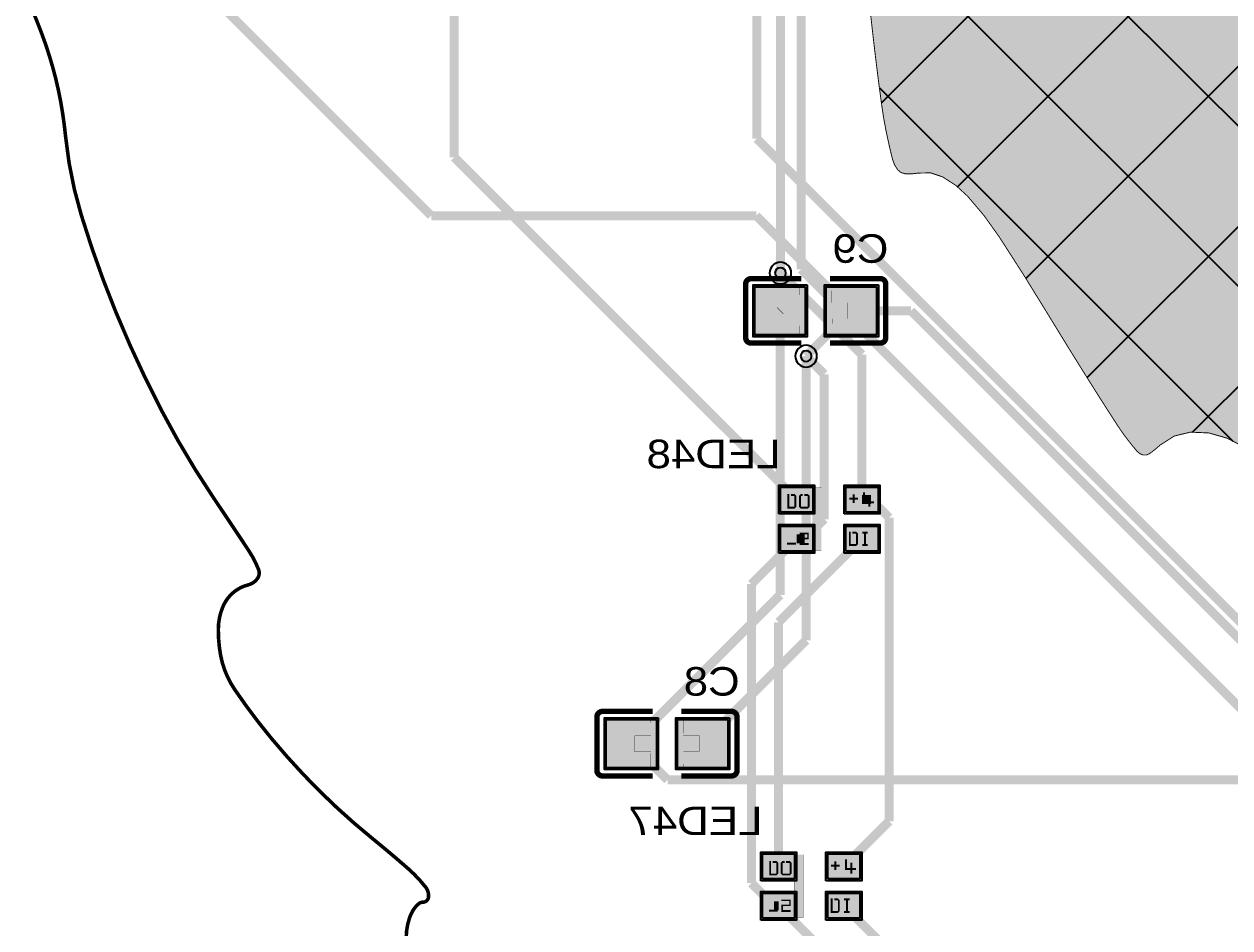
# Model space of a CAD drawing. Header units: millimetres. Extents: x -109 to -2, y -122 to 7.
# Drawn here: x -107.28 to -73.48, y -88.42 to -63.08 of the extents above; entities that cross this region are included whole.
import ezdxf
from ezdxf.enums import TextEntityAlignment as Align

# ---------------------------------------------------------------- set-up
doc = ezdxf.new("R2010")
doc.units = ezdxf.units.MM
doc.header["$MEASUREMENT"] = 0
for name, color, linetype, true_color in [('Board-Outline-Layer', 7, 'Continuous', 0xff00ff), ('Bottom-Layer', 7, 'Continuous', 0x0000ff), ('Bottom-Paste-Mask-Layer', 7, 'Continuous', 0x800000), ('Bottom-Silkscreen-Layer', 7, 'Continuous', 0x66cc33), ('Bottom-Solder-Mask-Layer', 7, 'Continuous', 0xaa00ff), ('Document-Layer', 7, 'Continuous', 0xffffff), ('Hole-Layer', 7, 'Continuous', 0x222222), ('Multi-Layer', 7, 'Continuous', 0xc0c0c0), ('Top-Layer', 7, 'Continuous', 0xff0000), ('Top-Paste-Mask-Layer', 7, 'Continuous', 0x808080), ('Top-Solder-Mask-Layer', 7, 'Continuous', 0x800080)]:
    doc.layers.add(name, color=color, linetype=linetype, true_color=true_color)
doc.styles.get("Standard").update_dxf_attribs({"font": 'arial.ttf'})

msp = doc.modelspace()

# ---------------------------------------------------------------- hatches: boundary and pattern name
at = {"layer": 'Bottom-Layer'}
for points in [[(-85.385, -70.445), (-85.385, -71.795), (-86.795, -71.795), (-86.795, -70.445)], [(-83.385, -70.445), (-83.385, -71.795), (-84.795, -71.795), (-84.795, -70.445)], [(-89.554, -82.581), (-89.554, -83.931), (-90.964, -83.931), (-90.964, -82.581)], [(-87.554, -82.581), (-87.554, -83.931), (-88.964, -83.931), (-88.964, -82.581)]]:
    msp.add_hatch(color=256, dxfattribs=at).paths.add_polyline_path(points)
at = {"layer": 'Bottom-Paste-Mask-Layer'}
for points in [[(-86.795, -70.48), (-86.795, -71.76), (-86.745, -71.81), (-85.595, -71.81), (-85.545, -71.76), (-85.54, -71.35), (-85.99, -71.35), (-85.99, -70.9), (-85.55, -70.9), (-85.545, -70.48), (-85.595, -70.43), (-86.745, -70.43)], [(-86.795, -70.48), (-86.795, -71.76), (-86.745, -71.81), (-85.595, -71.81), (-85.545, -71.76), (-85.54, -71.35), (-85.99, -71.35), (-85.99, -70.9), (-85.55, -70.9), (-85.545, -70.48), (-85.595, -70.43), (-86.745, -70.43)], [(-83.385, -71.76), (-83.385, -70.48), (-83.435, -70.43), (-84.585, -70.43), (-84.635, -70.48), (-84.64, -70.89), (-84.19, -70.89), (-84.19, -71.34), (-84.63, -71.34), (-84.635, -71.76), (-84.585, -71.81), (-83.435, -71.81)], [(-83.385, -71.76), (-83.385, -70.48), (-83.435, -70.43), (-84.585, -70.43), (-84.635, -70.48), (-84.64, -70.89), (-84.19, -70.89), (-84.19, -71.34), (-84.63, -71.34), (-84.635, -71.76), (-84.585, -71.81), (-83.435, -71.81)], [(-90.964, -82.616), (-90.964, -83.896), (-90.914, -83.946), (-89.764, -83.946), (-89.714, -83.896), (-89.709, -83.486), (-90.159, -83.486), (-90.159, -83.036), (-89.719, -83.036), (-89.714, -82.616), (-89.764, -82.566), (-90.914, -82.566)], [(-90.964, -82.616), (-90.964, -83.896), (-90.914, -83.946), (-89.764, -83.946), (-89.714, -83.896), (-89.709, -83.486), (-90.159, -83.486), (-90.159, -83.036), (-89.719, -83.036), (-89.714, -82.616), (-89.764, -82.566), (-90.914, -82.566)], [(-87.554, -83.896), (-87.554, -82.616), (-87.604, -82.566), (-88.754, -82.566), (-88.804, -82.616), (-88.809, -83.026), (-88.359, -83.026), (-88.359, -83.476), (-88.799, -83.476), (-88.804, -83.896), (-88.754, -83.946), (-87.604, -83.946)], [(-87.554, -83.896), (-87.554, -82.616), (-87.604, -82.566), (-88.754, -82.566), (-88.804, -82.616), (-88.809, -83.026), (-88.359, -83.026), (-88.359, -83.476), (-88.799, -83.476), (-88.804, -83.896), (-88.754, -83.946), (-87.604, -83.946)]]:
    msp.add_hatch(color=256, dxfattribs=at).paths.add_polyline_path(points)
at = {"layer": 'Bottom-Solder-Mask-Layer'}
for points in [[(-85.334, -70.394), (-85.334, -71.846), (-86.846, -71.846), (-86.846, -70.394)], [(-83.334, -70.394), (-83.334, -71.846), (-84.846, -71.846), (-84.846, -70.394)], [(-89.503, -82.53), (-89.503, -83.982), (-91.015, -83.982), (-91.015, -82.53)], [(-87.503, -82.53), (-87.503, -83.982), (-89.015, -83.982), (-89.015, -82.53)]]:
    msp.add_hatch(color=256, dxfattribs=at).paths.add_polyline_path(points)
at = {"layer": 'Document-Layer'}
for points in [[(-85.884, -76.262), (-85.884, -76.662), (-85.734, -76.662), (-85.684, -76.662), (-85.634, -76.612), (-85.634, -76.312), (-85.684, -76.262), (-85.784, -76.262), (-85.784, -76.312), (-85.684, -76.312), (-85.684, -76.612), (-85.834, -76.612), (-85.834, -76.262)], [(-85.884, -76.262), (-85.884, -76.662), (-85.734, -76.662), (-85.684, -76.662), (-85.634, -76.612), (-85.634, -76.312), (-85.684, -76.262), (-85.784, -76.262), (-85.784, -76.312), (-85.684, -76.312), (-85.684, -76.612), (-85.834, -76.612), (-85.834, -76.262)], [(-85.509, -76.262), (-85.559, -76.312), (-85.559, -76.612), (-85.559, -76.612), (-85.509, -76.662), (-85.309, -76.662), (-85.259, -76.612), (-85.259, -76.312), (-85.259, -76.312), (-85.309, -76.262), (-85.409, -76.262), (-85.409, -76.312), (-85.309, -76.312), (-85.309, -76.612), (-85.509, -76.612), (-85.509, -76.312), (-85.459, -76.312), (-85.459, -76.262)], [(-85.509, -76.262), (-85.559, -76.312), (-85.559, -76.612), (-85.559, -76.612), (-85.509, -76.662), (-85.309, -76.662), (-85.259, -76.612), (-85.259, -76.312), (-85.259, -76.312), (-85.309, -76.262), (-85.409, -76.262), (-85.409, -76.312), (-85.309, -76.312), (-85.309, -76.612), (-85.509, -76.612), (-85.509, -76.312), (-85.459, -76.312), (-85.459, -76.262)], [(-84.934, -76.082), (-84.934, -77.842), (-85.184, -77.842), (-85.184, -76.082)], [(-84.934, -76.082), (-84.934, -77.842), (-85.184, -77.842), (-85.184, -76.082)], [(-84.149, -76.362), (-83.909, -76.362), (-83.909, -76.412), (-84.149, -76.412)], [(-84.149, -76.362), (-83.909, -76.362), (-83.909, -76.412), (-84.149, -76.412)], [(-84.054, -76.507), (-84.054, -76.267), (-84.004, -76.267), (-84.004, -76.507)], [(-84.054, -76.507), (-84.054, -76.267), (-84.004, -76.267), (-84.004, -76.507)], [(-83.759, -76.212), (-83.759, -76.512), (-83.609, -76.512), (-83.609, -76.612), (-83.559, -76.612), (-83.559, -76.512), (-83.459, -76.512), (-83.459, -76.462), (-83.559, -76.462), (-83.559, -76.312), (-83.609, -76.312), (-83.609, -76.462), (-83.709, -76.462), (-83.709, -76.212)], [(-83.759, -76.212), (-83.759, -76.512), (-83.609, -76.512), (-83.609, -76.612), (-83.559, -76.612), (-83.559, -76.512), (-83.459, -76.512), (-83.459, -76.462), (-83.559, -76.462), (-83.559, -76.312), (-83.609, -76.312), (-83.609, -76.462), (-83.709, -76.462), (-83.709, -76.212)], [(-85.529, -77.342), (-85.289, -77.342), (-85.289, -77.522), (-85.499, -77.522), (-85.499, -77.632), (-85.289, -77.632), (-85.289, -77.682), (-85.529, -77.682), (-85.539, -77.682), (-85.539, -77.672), (-85.539, -77.482), (-85.319, -77.482), (-85.319, -77.382), (-85.539, -77.382), (-85.539, -77.342)], [(-85.529, -77.342), (-85.289, -77.342), (-85.289, -77.522), (-85.499, -77.522), (-85.499, -77.632), (-85.289, -77.632), (-85.289, -77.682), (-85.529, -77.682), (-85.539, -77.682), (-85.539, -77.672), (-85.539, -77.482), (-85.319, -77.482), (-85.319, -77.382), (-85.539, -77.382), (-85.539, -77.342)], [(-84.159, -77.312), (-84.159, -77.712), (-84.009, -77.712), (-83.959, -77.712), (-83.909, -77.662), (-83.909, -77.362), (-83.959, -77.312), (-84.059, -77.312), (-84.059, -77.362), (-83.959, -77.362), (-83.959, -77.662), (-84.109, -77.662), (-84.109, -77.312)], [(-84.159, -77.312), (-84.159, -77.712), (-84.009, -77.712), (-83.959, -77.712), (-83.909, -77.662), (-83.909, -77.362), (-83.959, -77.312), (-84.059, -77.312), (-84.059, -77.362), (-83.959, -77.362), (-83.959, -77.662), (-84.109, -77.662), (-84.109, -77.312)], [(-83.784, -77.712), (-83.784, -77.662), (-83.734, -77.662), (-83.734, -77.362), (-83.784, -77.362), (-83.784, -77.312), (-83.634, -77.312), (-83.634, -77.362), (-83.684, -77.362), (-83.684, -77.662), (-83.634, -77.662), (-83.634, -77.712)], [(-83.784, -77.712), (-83.784, -77.662), (-83.734, -77.662), (-83.734, -77.362), (-83.784, -77.362), (-83.784, -77.312), (-83.634, -77.312), (-83.634, -77.362), (-83.684, -77.362), (-83.684, -77.662), (-83.634, -77.662), (-83.634, -77.712)], [(-85.889, -77.627), (-85.649, -77.627), (-85.649, -77.677), (-85.889, -77.677)], [(-85.889, -77.627), (-85.649, -77.627), (-85.649, -77.677), (-85.889, -77.677)], [(-85.442, -86.369), (-85.442, -88.129), (-85.692, -88.129), (-85.692, -86.369)], [(-85.442, -86.369), (-85.442, -88.129), (-85.692, -88.129), (-85.692, -86.369)], [(-84.267, -86.499), (-84.267, -86.799), (-84.117, -86.799), (-84.117, -86.899), (-84.067, -86.899), (-84.067, -86.799), (-83.967, -86.799), (-83.967, -86.749), (-84.067, -86.749), (-84.067, -86.599), (-84.117, -86.599), (-84.117, -86.749), (-84.217, -86.749), (-84.217, -86.499)], [(-84.267, -86.499), (-84.267, -86.799), (-84.117, -86.799), (-84.117, -86.899), (-84.067, -86.899), (-84.067, -86.799), (-83.967, -86.799), (-83.967, -86.749), (-84.067, -86.749), (-84.067, -86.599), (-84.117, -86.599), (-84.117, -86.749), (-84.217, -86.749), (-84.217, -86.499)], [(-86.392, -86.549), (-86.392, -86.949), (-86.242, -86.949), (-86.192, -86.949), (-86.142, -86.899), (-86.142, -86.599), (-86.192, -86.549), (-86.292, -86.549), (-86.292, -86.599), (-86.192, -86.599), (-86.192, -86.899), (-86.342, -86.899), (-86.342, -86.549)], [(-86.392, -86.549), (-86.392, -86.949), (-86.242, -86.949), (-86.192, -86.949), (-86.142, -86.899), (-86.142, -86.599), (-86.192, -86.549), (-86.292, -86.549), (-86.292, -86.599), (-86.192, -86.599), (-86.192, -86.899), (-86.342, -86.899), (-86.342, -86.549)], [(-86.017, -86.549), (-86.067, -86.599), (-86.067, -86.899), (-86.067, -86.899), (-86.017, -86.949), (-85.817, -86.949), (-85.767, -86.899), (-85.767, -86.599), (-85.767, -86.599), (-85.817, -86.549), (-85.917, -86.549), (-85.917, -86.599), (-85.817, -86.599), (-85.817, -86.899), (-86.017, -86.899), (-86.017, -86.599), (-85.967, -86.599), (-85.967, -86.549)], [(-86.017, -86.549), (-86.067, -86.599), (-86.067, -86.899), (-86.067, -86.899), (-86.017, -86.949), (-85.817, -86.949), (-85.767, -86.899), (-85.767, -86.599), (-85.767, -86.599), (-85.817, -86.549), (-85.917, -86.549), (-85.917, -86.599), (-85.817, -86.599), (-85.817, -86.899), (-86.017, -86.899), (-86.017, -86.599), (-85.967, -86.599), (-85.967, -86.549)], [(-84.657, -86.649), (-84.417, -86.649), (-84.417, -86.699), (-84.657, -86.699)], [(-84.657, -86.649), (-84.417, -86.649), (-84.417, -86.699), (-84.657, -86.699)], [(-84.562, -86.794), (-84.562, -86.554), (-84.512, -86.554), (-84.512, -86.794)], [(-84.562, -86.794), (-84.562, -86.554), (-84.512, -86.554), (-84.512, -86.794)], [(-86.037, -87.629), (-85.797, -87.629), (-85.797, -87.809), (-86.007, -87.809), (-86.007, -87.919), (-85.797, -87.919), (-85.797, -87.969), (-86.037, -87.969), (-86.047, -87.969), (-86.047, -87.959), (-86.047, -87.769), (-85.827, -87.769), (-85.827, -87.669), (-86.047, -87.669), (-86.047, -87.629)], [(-86.037, -87.629), (-85.797, -87.629), (-85.797, -87.809), (-86.007, -87.809), (-86.007, -87.919), (-85.797, -87.919), (-85.797, -87.969), (-86.037, -87.969), (-86.047, -87.969), (-86.047, -87.959), (-86.047, -87.769), (-85.827, -87.769), (-85.827, -87.669), (-86.047, -87.669), (-86.047, -87.629)], [(-84.667, -87.599), (-84.667, -87.999), (-84.517, -87.999), (-84.467, -87.999), (-84.417, -87.949), (-84.417, -87.649), (-84.467, -87.599), (-84.567, -87.599), (-84.567, -87.649), (-84.467, -87.649), (-84.467, -87.949), (-84.617, -87.949), (-84.617, -87.599)], [(-84.667, -87.599), (-84.667, -87.999), (-84.517, -87.999), (-84.467, -87.999), (-84.417, -87.949), (-84.417, -87.649), (-84.467, -87.599), (-84.567, -87.599), (-84.567, -87.649), (-84.467, -87.649), (-84.467, -87.949), (-84.617, -87.949), (-84.617, -87.599)], [(-84.292, -87.999), (-84.292, -87.949), (-84.242, -87.949), (-84.242, -87.649), (-84.292, -87.649), (-84.292, -87.599), (-84.142, -87.599), (-84.142, -87.649), (-84.192, -87.649), (-84.192, -87.949), (-84.142, -87.949), (-84.142, -87.999)], [(-84.292, -87.999), (-84.292, -87.949), (-84.242, -87.949), (-84.242, -87.649), (-84.292, -87.649), (-84.292, -87.599), (-84.142, -87.599), (-84.142, -87.649), (-84.192, -87.649), (-84.192, -87.949), (-84.142, -87.949), (-84.142, -87.999)], [(-86.397, -87.914), (-86.157, -87.914), (-86.157, -87.964), (-86.397, -87.964)], [(-86.397, -87.914), (-86.157, -87.914), (-86.157, -87.964), (-86.397, -87.964)]]:
    msp.add_hatch(color=256, dxfattribs=at).paths.add_polyline_path(points)
at = {"layer": 'Multi-Layer'}
msp.add_hatch(color=256, dxfattribs=at).paths.add_polyline_path([(-50.281, -22.638), (-50.251, -22.751), (-50.222, -22.865), (-50.183, -23.034), (-50.145, -23.204), (-50.103, -23.394), (-50.063, -23.584), (-50.026, -23.767), (-49.99, -23.951), (-49.868, -24.441), (-49.693, -24.916), (-49.446, -25.437), (-49.161, -25.939), (-48.823, -26.447), (-48.45, -26.93), (-48.048, -27.381), (-47.614, -27.802), (-46.784, -28.458), (-45.875, -29.001), (-44.898, -29.423), (-43.875, -29.716), (-42.839, -29.871), (-41.792, -29.888), (-40.789, -29.766), (-39.813, -29.499), (-39.509, -29.386), (-39.209, -29.265), (-38.891, -29.127), (-38.577, -28.981), (-38.291, -28.84), (-38.009, -28.692), (-37.809, -28.576), (-37.617, -28.448), (-37.33, -28.266), (-37.025, -28.116), (-36.797, -28.058), (-36.563, -28.072), (-36.266, -28.163), (-35.987, -28.299), (-35.353, -28.684), (-34.724, -29.078), (-34.357, -29.319), (-33.994, -29.566), (-33.816, -29.707), (-33.655, -29.868), (-33.586, -29.977), (-33.553, -30.103), (-33.564, -30.221), (-33.621, -30.326), (-33.799, -30.658), (-33.833, -31.033), (-33.733, -31.495), (-33.54, -31.926), (-33.128, -32.559), (-32.653, -33.145), (-31.809, -34.058), (-30.942, -34.949), (-30.223, -35.676), (-29.509, -36.409), (-29.169, -36.782), (-28.851, -37.174), (-28.694, -37.409), (-28.569, -37.663), (-28.542, -37.839), (-28.598, -38.008), (-28.653, -38.101), (-28.702, -38.198), (-28.749, -38.302), (-28.79, -38.409), (-28.823, -38.508), (-28.852, -38.608), (-28.866, -38.684), (-28.87, -38.76), (-28.831, -39.111), (-28.714, -39.445), (-28.346, -40.186), (-27.962, -40.918), (-27.506, -41.731), (-27.025, -42.531), (-26.542, -43.278), (-26.032, -44.008), (-24.633, -45.941), (-25.285, -46.592), (-25.471, -46.794), (-25.642, -47.009), (-25.744, -47.179), (-25.81, -47.366), (-25.85, -47.594), (-25.858, -47.825), (-25.835, -48.243), (-25.801, -48.66), (-25.756, -49.013), (-25.689, -49.363), (-25.571, -49.856), (-25.442, -50.345), (-25.288, -50.881), (-25.122, -51.412), (-24.952, -51.913), (-24.768, -52.41), (-24.596, -52.86), (-24.424, -53.31), (-24.279, -53.696), (-24.134, -54.082), (-24.008, -54.422), (-23.881, -54.763), (-23.881, -54.763), (-23.873, -54.793), (-23.87, -54.824), (-23.895, -54.849), (-23.954, -54.847), (-24.013, -54.843), (-24.092, -54.834), (-24.17, -54.82), (-24.264, -54.8), (-24.356, -54.777), (-24.482, -54.758), (-24.608, -54.767), (-24.753, -54.803), (-24.891, -54.857), (-25.05, -54.943), (-25.198, -55.045), (-25.363, -55.18), (-25.518, -55.326), (-25.73, -55.56), (-25.917, -55.815), (-26.028, -56.032), (-26.091, -56.268), (-26.126, -56.613), (-26.129, -56.959), (-26.09, -57.88), (-26.044, -58.8), (-26.044, -58.8), (-26.012, -59.351), (-25.975, -59.903), (-25.936, -60.402), (-25.89, -60.901), (-25.848, -61.318), (-25.802, -61.734), (-25.775, -61.882), (-25.731, -62.024), (-25.699, -62.127), (-25.681, -62.232), (-25.69, -62.302), (-25.727, -62.361), (-25.793, -62.41), (-25.871, -62.434), (-26.013, -62.45), (-26.156, -62.456), (-26.42, -62.484), (-26.674, -62.562), (-26.957, -62.698), (-27.222, -62.867), (-27.481, -63.076), (-27.715, -63.313), (-27.911, -63.565), (-28.073, -63.839), (-28.147, -63.997), (-28.21, -64.16), (-28.329, -64.514), (-28.446, -64.869), (-28.581, -65.293), (-28.711, -65.718), (-28.845, -66.172), (-28.975, -66.627), (-29.106, -67.088), (-29.239, -67.548), (-29.37, -67.992), (-29.503, -68.435), (-29.503, -68.435), (-29.618, -68.812), (-29.736, -69.188), (-29.736, -69.188), (-29.802, -69.387), (-29.874, -69.585), (-29.956, -69.79), (-30.044, -69.993), (-30.092, -70.061), (-30.162, -70.105), (-30.236, -70.114), (-30.306, -70.086), (-30.448, -69.976), (-30.584, -69.859), (-30.959, -69.61), (-31.39, -69.483), (-31.816, -69.499), (-32.211, -69.66), (-32.78, -70.076), (-33.288, -70.565), (-33.288, -70.565), (-34.257, -71.657), (-35.205, -72.768), (-35.205, -72.768), (-36.058, -73.777), (-36.92, -74.777), (-36.92, -74.777), (-37.512, -75.438), (-38.125, -76.08), (-38.521, -76.467), (-38.933, -76.839), (-39.054, -76.856), (-39.121, -76.753), (-39.131, -76.681), (-39.16, -76.615), (-39.225, -76.521), (-39.296, -76.433), (-39.39, -76.334), (-39.49, -76.242), (-39.602, -76.152), (-39.719, -76.07), (-40.028, -75.914), (-40.363, -75.832), (-40.713, -75.824), (-41.056, -75.892), (-41.494, -76.064), (-41.904, -76.293), (-42.493, -76.696), (-43.065, -77.123), (-44.377, -78.047), (-45.772, -78.84), (-47.28, -79.522), (-48.842, -80.069), (-50.472, -80.484), (-52.132, -80.757), (-53.812, -80.886), (-55.496, -80.87), (-56.73, -80.774), (-57.959, -80.617), (-57.959, -80.617), (-59.089, -80.408), (-60.204, -80.13), (-61.34, -79.772), (-62.453, -79.348), (-63.705, -78.799), (-64.935, -78.201), (-65.513, -77.911), (-66.095, -77.627), (-66.619, -77.38), (-67.148, -77.142), (-67.591, -76.949), (-68.037, -76.761), (-68.185, -76.716), (-68.339, -76.701), (-68.451, -76.709), (-68.56, -76.735), (-68.706, -76.785), (-68.849, -76.844), (-69.003, -76.919), (-69.152, -77.002), (-69.291, -77.092), (-69.424, -77.189), (-70.045, -77.678), (-70.895, -76.783), (-71.598, -76.086), (-72.34, -75.432), (-72.926, -75.014), (-73.566, -74.688), (-74.068, -74.544), (-74.59, -74.521), (-75.041, -74.631), (-75.433, -74.882), (-75.58, -75.008), (-75.733, -75.125), (-75.816, -75.163), (-75.908, -75.163), (-76, -75.128), (-76.076, -75.065), (-76.229, -74.882), (-76.376, -74.694), (-76.516, -74.502), (-76.649, -74.304), (-76.936, -73.858), (-77.22, -73.412), (-77.22, -73.412), (-77.555, -72.879), (-77.888, -72.344), (-77.888, -72.344), (-78.241, -71.771), (-78.592, -71.197), (-78.592, -71.197), (-79.264, -70.109), (-79.954, -69.034), (-80.371, -68.45), (-80.834, -67.904), (-81.163, -67.602), (-81.538, -67.361), (-81.872, -67.251), (-82.223, -67.258), (-82.403, -67.28), (-82.585, -67.277), (-82.702, -67.242), (-82.794, -67.163), (-82.882, -67.022), (-82.939, -66.865), (-83.03, -66.484), (-83.113, -66.102), (-83.18, -65.747), (-83.235, -65.39), (-83.235, -65.39), (-83.318, -64.773), (-83.396, -64.155), (-83.481, -63.439), (-83.561, -62.722), (-83.637, -61.994), (-83.708, -61.265), (-83.708, -61.265), (-83.833, -60.055), (-83.982, -58.847), (-84.105, -58.207), (-84.298, -57.584), (-84.483, -57.234), (-84.751, -56.941), (-85.059, -56.763), (-85.409, -56.701), (-85.566, -56.681), (-85.712, -56.624), (-85.795, -56.542), (-85.821, -56.428), (-85.796, -56.192), (-85.749, -55.958), (-85.749, -55.958), (-85.497, -54.947), (-85.242, -53.937), (-85.242, -53.937), (-85.112, -53.407), (-84.99, -52.875), (-84.867, -52.305), (-84.751, -51.734), (-84.751, -51.734), (-84.651, -51.207), (-84.557, -50.68), (-84.499, -50.3), (-84.453, -49.918), (-84.412, -49.588), (-84.36, -49.26), (-84.302, -48.981), (-84.228, -48.707), (-84.156, -48.493), (-84.07, -48.285), (-83.995, -48.161), (-83.894, -48.057), (-83.894, -48.057), (-83.791, -47.974), (-83.689, -47.891), (-83.689, -47.891), (-83.538, -47.768), (-83.386, -47.645), (-83.386, -47.645), (-83.218, -47.508), (-83.049, -47.371), (-83.049, -47.371), (-82.887, -47.238), (-82.725, -47.106), (-82.725, -47.106), (-82.54, -46.94), (-82.372, -46.758), (-82.149, -46.484), (-81.936, -46.203), (-81.711, -45.884), (-81.497, -45.559), (-81.303, -45.24), (-81.122, -44.915), (-80.771, -44.167), (-80.497, -43.387), (-80.301, -42.574), (-80.186, -41.746), (-80.154, -40.925), (-80.203, -40.105), (-80.335, -39.33), (-80.554, -38.576), (-80.996, -37.326), (-79.317, -35.742), (-78.272, -34.692), (-77.294, -33.579), (-76.71, -32.728), (-76.284, -31.788), (-76.188, -31.355), (-76.196, -30.91), (-76.307, -30.48), (-76.512, -30.118), (-76.811, -29.827), (-77.179, -29.631), (-77.236, -29.59), (-77.263, -29.526), (-77.261, -29.436), (-77.235, -29.351), (-77.161, -29.215), (-77.072, -29.09), (-76.919, -28.908), (-76.76, -28.732), (-76.593, -28.561), (-76.418, -28.398), (-76.287, -28.293), (-76.144, -28.205), (-76.041, -28.162), (-75.93, -28.141), (-75.845, -28.153), (-75.772, -28.199), (-75.527, -28.374), (-75.238, -28.458), (-74.937, -28.443), (-74.196, -28.235), (-73.483, -27.944), (-72.53, -27.439), (-71.623, -26.855), (-70.527, -26.046), (-69.468, -25.192), (-69.468, -25.192), (-69.068, -24.857), (-68.666, -24.524), (-68.666, -24.524), (-68.32, -24.242), (-67.972, -23.962), (-67.972, -23.962), (-67.667, -23.721), (-67.362, -23.48), (-67.362, -23.48), (-67.323, -23.458), (-67.278, -23.451), (-67.247, -23.459), (-67.226, -23.483), (-67.195, -23.547), (-67.168, -23.614), (-67.139, -23.703), (-67.115, -23.794), (-67.093, -23.9), (-67.075, -24.007), (-66.915, -24.43), (-66.588, -24.744), (-66.078, -24.975), (-65.528, -25.077), (-64.746, -25.067), (-63.976, -24.939), (-63.036, -24.668), (-62.121, -24.323), (-61.709, -24.153), (-61.295, -23.989), (-61.114, -23.932), (-60.927, -23.9), (-60.81, -23.909), (-60.704, -23.958), (-60.603, -24.048), (-60.527, -24.16), (-60.382, -24.398), (-60.208, -24.615), (-60.018, -24.794), (-59.804, -24.942), (-59.563, -25.057), (-59.309, -25.135), (-59.018, -25.184), (-58.724, -25.201), (-58.206, -25.169), (-57.696, -25.075), (-56.946, -24.873), (-56.203, -24.643), (-55.344, -24.341), (-54.497, -24.008), (-54.497, -24.008), (-53.615, -23.627), (-52.746, -23.219), (-52.746, -23.219), (-51.951, -22.834), (-51.156, -22.452), (-50.926, -22.357), (-50.687, -22.287), (-50.558, -22.29), (-50.447, -22.356), (-50.346, -22.486)])
h = msp.add_hatch(dxfattribs=at)
h.set_pattern_fill('ANSI37', color=256, style=0)
h.set_pattern_definition([(45, (0, 0), (-2.24506, 2.24506), []), (135, (0, 0), (-2.24506, -2.24506), [])])
h.paths.add_polyline_path([(-50.281, -22.638), (-50.251, -22.751), (-50.222, -22.865), (-50.183, -23.034), (-50.145, -23.204), (-50.103, -23.394), (-50.063, -23.584), (-50.026, -23.767), (-49.99, -23.951), (-49.868, -24.441), (-49.693, -24.916), (-49.446, -25.437), (-49.161, -25.939), (-48.823, -26.447), (-48.45, -26.93), (-48.048, -27.381), (-47.614, -27.802), (-46.784, -28.458), (-45.875, -29.001), (-44.898, -29.423), (-43.875, -29.716), (-42.839, -29.871), (-41.792, -29.888), (-40.789, -29.766), (-39.813, -29.499), (-39.509, -29.386), (-39.209, -29.265), (-38.891, -29.127), (-38.577, -28.981), (-38.291, -28.84), (-38.009, -28.692), (-37.809, -28.576), (-37.617, -28.448), (-37.33, -28.266), (-37.025, -28.116), (-36.797, -28.058), (-36.563, -28.072), (-36.266, -28.163), (-35.987, -28.299), (-35.353, -28.684), (-34.724, -29.078), (-34.357, -29.319), (-33.994, -29.566), (-33.816, -29.707), (-33.655, -29.868), (-33.586, -29.977), (-33.553, -30.103), (-33.564, -30.221), (-33.621, -30.326), (-33.799, -30.658), (-33.833, -31.033), (-33.733, -31.495), (-33.54, -31.926), (-33.128, -32.559), (-32.653, -33.145), (-31.809, -34.058), (-30.942, -34.949), (-30.223, -35.676), (-29.509, -36.409), (-29.169, -36.782), (-28.851, -37.174), (-28.694, -37.409), (-28.569, -37.663), (-28.542, -37.839), (-28.598, -38.008), (-28.653, -38.101), (-28.702, -38.198), (-28.749, -38.302), (-28.79, -38.409), (-28.823, -38.508), (-28.852, -38.608), (-28.866, -38.684), (-28.87, -38.76), (-28.831, -39.111), (-28.714, -39.445), (-28.346, -40.186), (-27.962, -40.918), (-27.506, -41.731), (-27.025, -42.531), (-26.542, -43.278), (-26.032, -44.008), (-24.633, -45.941), (-25.285, -46.592), (-25.471, -46.794), (-25.642, -47.009), (-25.744, -47.179), (-25.81, -47.366), (-25.85, -47.594), (-25.858, -47.825), (-25.835, -48.243), (-25.801, -48.66), (-25.756, -49.013), (-25.689, -49.363), (-25.571, -49.856), (-25.442, -50.345), (-25.288, -50.881), (-25.122, -51.412), (-24.952, -51.913), (-24.768, -52.41), (-24.596, -52.86), (-24.424, -53.31), (-24.279, -53.696), (-24.134, -54.082), (-24.008, -54.422), (-23.881, -54.763), (-23.881, -54.763), (-23.873, -54.793), (-23.87, -54.824), (-23.895, -54.849), (-23.954, -54.847), (-24.013, -54.843), (-24.092, -54.834), (-24.17, -54.82), (-24.264, -54.8), (-24.356, -54.777), (-24.482, -54.758), (-24.608, -54.767), (-24.753, -54.803), (-24.891, -54.857), (-25.05, -54.943), (-25.198, -55.045), (-25.363, -55.18), (-25.518, -55.326), (-25.73, -55.56), (-25.917, -55.815), (-26.028, -56.032), (-26.091, -56.268), (-26.126, -56.613), (-26.129, -56.959), (-26.09, -57.88), (-26.044, -58.8), (-26.044, -58.8), (-26.012, -59.351), (-25.975, -59.903), (-25.936, -60.402), (-25.89, -60.901), (-25.848, -61.318), (-25.802, -61.734), (-25.775, -61.882), (-25.731, -62.024), (-25.699, -62.127), (-25.681, -62.232), (-25.69, -62.302), (-25.727, -62.361), (-25.793, -62.41), (-25.871, -62.434), (-26.013, -62.45), (-26.156, -62.456), (-26.42, -62.484), (-26.674, -62.562), (-26.957, -62.698), (-27.222, -62.867), (-27.481, -63.076), (-27.715, -63.313), (-27.911, -63.565), (-28.073, -63.839), (-28.147, -63.997), (-28.21, -64.16), (-28.329, -64.514), (-28.446, -64.869), (-28.581, -65.293), (-28.711, -65.718), (-28.845, -66.172), (-28.975, -66.627), (-29.106, -67.088), (-29.239, -67.548), (-29.37, -67.992), (-29.503, -68.435), (-29.503, -68.435), (-29.618, -68.812), (-29.736, -69.188), (-29.736, -69.188), (-29.802, -69.387), (-29.874, -69.585), (-29.956, -69.79), (-30.044, -69.993), (-30.092, -70.061), (-30.162, -70.105), (-30.236, -70.114), (-30.306, -70.086), (-30.448, -69.976), (-30.584, -69.859), (-30.959, -69.61), (-31.39, -69.483), (-31.816, -69.499), (-32.211, -69.66), (-32.78, -70.076), (-33.288, -70.565), (-33.288, -70.565), (-34.257, -71.657), (-35.205, -72.768), (-35.205, -72.768), (-36.058, -73.777), (-36.92, -74.777), (-36.92, -74.777), (-37.512, -75.438), (-38.125, -76.08), (-38.521, -76.467), (-38.933, -76.839), (-39.054, -76.856), (-39.121, -76.753), (-39.131, -76.681), (-39.16, -76.615), (-39.225, -76.521), (-39.296, -76.433), (-39.39, -76.334), (-39.49, -76.242), (-39.602, -76.152), (-39.719, -76.07), (-40.028, -75.914), (-40.363, -75.832), (-40.713, -75.824), (-41.056, -75.892), (-41.494, -76.064), (-41.904, -76.293), (-42.493, -76.696), (-43.065, -77.123), (-44.377, -78.047), (-45.772, -78.84), (-47.28, -79.522), (-48.842, -80.069), (-50.472, -80.484), (-52.132, -80.757), (-53.812, -80.886), (-55.496, -80.87), (-56.73, -80.774), (-57.959, -80.617), (-57.959, -80.617), (-59.089, -80.408), (-60.204, -80.13), (-61.34, -79.772), (-62.453, -79.348), (-63.705, -78.799), (-64.935, -78.201), (-65.513, -77.911), (-66.095, -77.627), (-66.619, -77.38), (-67.148, -77.142), (-67.591, -76.949), (-68.037, -76.761), (-68.185, -76.716), (-68.339, -76.701), (-68.451, -76.709), (-68.56, -76.735), (-68.706, -76.785), (-68.849, -76.844), (-69.003, -76.919), (-69.152, -77.002), (-69.291, -77.092), (-69.424, -77.189), (-70.045, -77.678), (-70.895, -76.783), (-71.598, -76.086), (-72.34, -75.432), (-72.926, -75.014), (-73.566, -74.688), (-74.068, -74.544), (-74.59, -74.521), (-75.041, -74.631), (-75.433, -74.882), (-75.58, -75.008), (-75.733, -75.125), (-75.816, -75.163), (-75.908, -75.163), (-76, -75.128), (-76.076, -75.065), (-76.229, -74.882), (-76.376, -74.694), (-76.516, -74.502), (-76.649, -74.304), (-76.936, -73.858), (-77.22, -73.412), (-77.22, -73.412), (-77.555, -72.879), (-77.888, -72.344), (-77.888, -72.344), (-78.241, -71.771), (-78.592, -71.197), (-78.592, -71.197), (-79.264, -70.109), (-79.954, -69.034), (-80.371, -68.45), (-80.834, -67.904), (-81.163, -67.602), (-81.538, -67.361), (-81.872, -67.251), (-82.223, -67.258), (-82.403, -67.28), (-82.585, -67.277), (-82.702, -67.242), (-82.794, -67.163), (-82.882, -67.022), (-82.939, -66.865), (-83.03, -66.484), (-83.113, -66.102), (-83.18, -65.747), (-83.235, -65.39), (-83.235, -65.39), (-83.318, -64.773), (-83.396, -64.155), (-83.481, -63.439), (-83.561, -62.722), (-83.637, -61.994), (-83.708, -61.265), (-83.708, -61.265), (-83.833, -60.055), (-83.982, -58.847), (-84.105, -58.207), (-84.298, -57.584), (-84.483, -57.234), (-84.751, -56.941), (-85.059, -56.763), (-85.409, -56.701), (-85.566, -56.681), (-85.712, -56.624), (-85.795, -56.542), (-85.821, -56.428), (-85.796, -56.192), (-85.749, -55.958), (-85.749, -55.958), (-85.497, -54.947), (-85.242, -53.937), (-85.242, -53.937), (-85.112, -53.407), (-84.99, -52.875), (-84.867, -52.305), (-84.751, -51.734), (-84.751, -51.734), (-84.651, -51.207), (-84.557, -50.68), (-84.499, -50.3), (-84.453, -49.918), (-84.412, -49.588), (-84.36, -49.26), (-84.302, -48.981), (-84.228, -48.707), (-84.156, -48.493), (-84.07, -48.285), (-83.995, -48.161), (-83.894, -48.057), (-83.894, -48.057), (-83.791, -47.974), (-83.689, -47.891), (-83.689, -47.891), (-83.538, -47.768), (-83.386, -47.645), (-83.386, -47.645), (-83.218, -47.508), (-83.049, -47.371), (-83.049, -47.371), (-82.887, -47.238), (-82.725, -47.106), (-82.725, -47.106), (-82.54, -46.94), (-82.372, -46.758), (-82.149, -46.484), (-81.936, -46.203), (-81.711, -45.884), (-81.497, -45.559), (-81.303, -45.24), (-81.122, -44.915), (-80.771, -44.167), (-80.497, -43.387), (-80.301, -42.574), (-80.186, -41.746), (-80.154, -40.925), (-80.203, -40.105), (-80.335, -39.33), (-80.554, -38.576), (-80.996, -37.326), (-79.317, -35.742), (-78.272, -34.692), (-77.294, -33.579), (-76.71, -32.728), (-76.284, -31.788), (-76.188, -31.355), (-76.196, -30.91), (-76.307, -30.48), (-76.512, -30.118), (-76.811, -29.827), (-77.179, -29.631), (-77.236, -29.59), (-77.263, -29.526), (-77.261, -29.436), (-77.235, -29.351), (-77.161, -29.215), (-77.072, -29.09), (-76.919, -28.908), (-76.76, -28.732), (-76.593, -28.561), (-76.418, -28.398), (-76.287, -28.293), (-76.144, -28.205), (-76.041, -28.162), (-75.93, -28.141), (-75.845, -28.153), (-75.772, -28.199), (-75.527, -28.374), (-75.238, -28.458), (-74.937, -28.443), (-74.196, -28.235), (-73.483, -27.944), (-72.53, -27.439), (-71.623, -26.855), (-70.527, -26.046), (-69.468, -25.192), (-69.468, -25.192), (-69.068, -24.857), (-68.666, -24.524), (-68.666, -24.524), (-68.32, -24.242), (-67.972, -23.962), (-67.972, -23.962), (-67.667, -23.721), (-67.362, -23.48), (-67.362, -23.48), (-67.323, -23.458), (-67.278, -23.451), (-67.247, -23.459), (-67.226, -23.483), (-67.195, -23.547), (-67.168, -23.614), (-67.139, -23.703), (-67.115, -23.794), (-67.093, -23.9), (-67.075, -24.007), (-66.915, -24.43), (-66.588, -24.744), (-66.078, -24.975), (-65.528, -25.077), (-64.746, -25.067), (-63.976, -24.939), (-63.036, -24.668), (-62.121, -24.323), (-61.709, -24.153), (-61.295, -23.989), (-61.114, -23.932), (-60.927, -23.9), (-60.81, -23.909), (-60.704, -23.958), (-60.603, -24.048), (-60.527, -24.16), (-60.382, -24.398), (-60.208, -24.615), (-60.018, -24.794), (-59.804, -24.942), (-59.563, -25.057), (-59.309, -25.135), (-59.018, -25.184), (-58.724, -25.201), (-58.206, -25.169), (-57.696, -25.075), (-56.946, -24.873), (-56.203, -24.643), (-55.344, -24.341), (-54.497, -24.008), (-54.497, -24.008), (-53.615, -23.627), (-52.746, -23.219), (-52.746, -23.219), (-51.951, -22.834), (-51.156, -22.452), (-50.926, -22.357), (-50.687, -22.287), (-50.558, -22.29), (-50.447, -22.356), (-50.346, -22.486)])
at = {"layer": 'Top-Layer'}
for points in [[(-86.074, -76.762), (-86.074, -76.062), (-85.174, -76.062), (-85.174, -76.762)], [(-84.244, -76.762), (-84.244, -76.062), (-83.344, -76.062), (-83.344, -76.762)], [(-86.074, -77.862), (-86.074, -77.162), (-85.174, -77.162), (-85.174, -77.862)], [(-84.244, -77.862), (-84.244, -77.162), (-83.344, -77.162), (-83.344, -77.862)], [(-86.582, -87.049), (-86.582, -86.349), (-85.682, -86.349), (-85.682, -87.049)], [(-84.752, -87.049), (-84.752, -86.349), (-83.852, -86.349), (-83.852, -87.049)], [(-86.582, -88.149), (-86.582, -87.449), (-85.682, -87.449), (-85.682, -88.149)], [(-84.752, -88.149), (-84.752, -87.449), (-83.852, -87.449), (-83.852, -88.149)]]:
    msp.add_hatch(color=256, dxfattribs=at).paths.add_polyline_path(points)
at = {"layer": 'Top-Paste-Mask-Layer'}
for points in [[(-86.074, -76.762), (-86.074, -76.062), (-85.174, -76.062), (-85.174, -76.762)], [(-84.244, -76.762), (-84.244, -76.062), (-83.344, -76.062), (-83.344, -76.762)], [(-86.074, -77.862), (-86.074, -77.162), (-85.174, -77.162), (-85.174, -77.862)], [(-84.244, -77.862), (-84.244, -77.162), (-83.344, -77.162), (-83.344, -77.862)], [(-86.582, -87.049), (-86.582, -86.349), (-85.682, -86.349), (-85.682, -87.049)], [(-84.752, -87.049), (-84.752, -86.349), (-83.852, -86.349), (-83.852, -87.049)], [(-86.582, -88.149), (-86.582, -87.449), (-85.682, -87.449), (-85.682, -88.149)], [(-84.752, -88.149), (-84.752, -87.449), (-83.852, -87.449), (-83.852, -88.149)]]:
    msp.add_hatch(color=256, dxfattribs=at).paths.add_polyline_path(points)
at = {"layer": 'Top-Solder-Mask-Layer'}
for points in [[(-86.125, -76.813), (-86.125, -76.011), (-85.123, -76.011), (-85.123, -76.813)], [(-84.295, -76.813), (-84.295, -76.011), (-83.293, -76.011), (-83.293, -76.813)], [(-86.125, -77.913), (-86.125, -77.111), (-85.123, -77.111), (-85.123, -77.913)], [(-84.295, -77.913), (-84.295, -77.111), (-83.293, -77.111), (-83.293, -77.913)], [(-86.633, -87.1), (-86.633, -86.298), (-85.631, -86.298), (-85.631, -87.1)], [(-84.803, -87.1), (-84.803, -86.298), (-83.801, -86.298), (-83.801, -87.1)], [(-86.633, -88.2), (-86.633, -87.398), (-85.631, -87.398), (-85.631, -88.2)], [(-84.803, -88.2), (-84.803, -87.398), (-83.801, -87.398), (-83.801, -88.2)]]:
    msp.add_hatch(color=256, dxfattribs=at).paths.add_polyline_path(points)

# ---------------------------------------------------------------- linework, layer by layer
at = {"layer": 'Board-Outline-Layer', "const_width": 0.1}
msp.add_lwpolyline([(-107.224, -62.28, -0.015), (-106.791, -63.332, -0.022), (-106.476, -64.296, -0.023), (-106.257, -65.243, -0.02), (-106.116, -66.243, 0.049), (-105.677, -68.435, 0.023), (-104.714, -71.14, 0.023), (-103.424, -73.919, 0.028), (-101.967, -76.368, -0.003), (-100.977, -77.853), (-100.977, -77.853, -0.051), (-100.71, -78.368, -0.259), (-100.744, -78.632, -0.174), (-101.004, -78.806, 0.123), (-101.439, -79.038, 0.117), (-101.723, -79.452, 0.091), (-101.836, -80.043, 0.048), (-101.77, -80.786, 0.103), (-101.379, -81.734, 0.024), (-100.338, -83.119, 0.024), (-98.99, -84.592, 0.025), (-97.516, -85.915, -0.009), (-96.529, -86.747, -0.046), (-96.026, -87.277, -0.196), (-95.944, -87.557, -0.384), (-96.104, -87.701, 0.162), (-96.204, -87.734, 0.061), (-96.312, -87.838, 0.052), (-96.411, -87.989, 0.043), (-96.485, -88.168, 0.244), (-96.2, -89.817, 0.053)], format="xyb", dxfattribs=at)
at = {"layer": 'Bottom-Layer', "const_width": 0.254}
for points in [[(-86.741, -66.294), (-86.741, -16.002)], [(-103.235, -61.087), (-95.869, -68.453)], [(-71.628, -81.407), (-86.741, -66.294)], [(-95.869, -68.453), (-86.757, -68.453)], [(-86.757, -68.453), (-84.09, -71.12)], [(-86.08, -70.062), (-86.08, -71.11)], [(-86.08, -71.11), (-86.09, -71.12)], [(-86.09, -71.12), (-86.09, -79.087)], [(-84.09, -71.12), (-85.36, -72.39)], [(-82.419, -71.12), (-84.09, -71.12)], [(-71.776, -81.763), (-82.419, -71.12)], [(-85.36, -72.39), (-85.36, -80.357)], [(-86.09, -79.087), (-90.259, -83.256)], [(-85.36, -80.357), (-88.259, -83.256)], [(-90.259, -83.256), (-89.243, -84.272)], [(-89.243, -84.272), (-56.985, -84.272)]]:
    msp.add_lwpolyline(points, dxfattribs=at)
at = {"layer": 'Bottom-Layer'}
for points in [[(-85.385, -70.445), (-85.385, -71.795), (-86.795, -71.795), (-86.795, -70.445)], [(-83.385, -70.445), (-83.385, -71.795), (-84.795, -71.795), (-84.795, -70.445)], [(-89.554, -82.581), (-89.554, -83.931), (-90.964, -83.931), (-90.964, -82.581)], [(-87.554, -82.581), (-87.554, -83.931), (-88.964, -83.931), (-88.964, -82.581)]]:
    msp.add_lwpolyline(points, close=True, dxfattribs=at)
at = {"layer": 'Bottom-Paste-Mask-Layer', "const_width": 0.00508}
for points in [[(-86.795, -70.48), (-86.795, -71.76), (-86.745, -71.81), (-85.595, -71.81), (-85.545, -71.76), (-85.54, -71.35), (-85.99, -71.35), (-85.99, -70.9), (-85.55, -70.9), (-85.545, -70.48), (-85.595, -70.43), (-86.745, -70.43)], [(-86.795, -70.48), (-86.795, -71.76), (-86.745, -71.81), (-85.595, -71.81), (-85.545, -71.76), (-85.54, -71.35), (-85.99, -71.35), (-85.99, -70.9), (-85.55, -70.9), (-85.545, -70.48), (-85.595, -70.43), (-86.745, -70.43)], [(-83.385, -71.76), (-83.385, -70.48), (-83.435, -70.43), (-84.585, -70.43), (-84.635, -70.48), (-84.64, -70.89), (-84.19, -70.89), (-84.19, -71.34), (-84.63, -71.34), (-84.635, -71.76), (-84.585, -71.81), (-83.435, -71.81)], [(-83.385, -71.76), (-83.385, -70.48), (-83.435, -70.43), (-84.585, -70.43), (-84.635, -70.48), (-84.64, -70.89), (-84.19, -70.89), (-84.19, -71.34), (-84.63, -71.34), (-84.635, -71.76), (-84.585, -71.81), (-83.435, -71.81)], [(-90.964, -82.616), (-90.964, -83.896), (-90.914, -83.946), (-89.764, -83.946), (-89.714, -83.896), (-89.709, -83.486), (-90.159, -83.486), (-90.159, -83.036), (-89.719, -83.036), (-89.714, -82.616), (-89.764, -82.566), (-90.914, -82.566)], [(-90.964, -82.616), (-90.964, -83.896), (-90.914, -83.946), (-89.764, -83.946), (-89.714, -83.896), (-89.709, -83.486), (-90.159, -83.486), (-90.159, -83.036), (-89.719, -83.036), (-89.714, -82.616), (-89.764, -82.566), (-90.914, -82.566)], [(-87.554, -83.896), (-87.554, -82.616), (-87.604, -82.566), (-88.754, -82.566), (-88.804, -82.616), (-88.809, -83.026), (-88.359, -83.026), (-88.359, -83.476), (-88.799, -83.476), (-88.804, -83.896), (-88.754, -83.946), (-87.604, -83.946)], [(-87.554, -83.896), (-87.554, -82.616), (-87.604, -82.566), (-88.754, -82.566), (-88.804, -82.616), (-88.809, -83.026), (-88.359, -83.026), (-88.359, -83.476), (-88.799, -83.476), (-88.804, -83.896), (-88.754, -83.946), (-87.604, -83.946)]]:
    msp.add_lwpolyline(points, close=True, dxfattribs=at)
at = {"layer": 'Bottom-Silkscreen-Layer', "const_width": 0.152}
for points in [[(-87.054, -70.369, -0.414), (-86.901, -70.217)], [(-87.054, -70.369, -0.414), (-86.901, -70.217)], [(-83.127, -70.369, 0.414), (-83.279, -70.217)], [(-83.127, -70.369, 0.414), (-83.279, -70.217)], [(-86.901, -72.024, -0.414), (-87.054, -71.871)], [(-86.901, -72.024, -0.414), (-87.054, -71.871)], [(-83.279, -72.024, 0.414), (-83.127, -71.871)], [(-83.279, -72.024, 0.414), (-83.127, -71.871)], [(-91.223, -82.505, -0.414), (-91.07, -82.352)], [(-91.223, -82.505, -0.414), (-91.07, -82.352)], [(-87.295, -82.505, 0.414), (-87.448, -82.352)], [(-87.295, -82.505, 0.414), (-87.448, -82.352)], [(-91.07, -84.16, -0.414), (-91.223, -84.007)], [(-91.07, -84.16, -0.414), (-91.223, -84.007)], [(-87.448, -84.16, 0.414), (-87.295, -84.007)], [(-87.448, -84.16, 0.414), (-87.295, -84.007)]]:
    msp.add_lwpolyline(points, format="xyb", dxfattribs=at)
for points in [[(-87.054, -71.871), (-87.054, -70.369)], [(-87.054, -71.871), (-87.054, -70.369)], [(-86.901, -70.217), (-85.491, -70.217)], [(-86.901, -70.217), (-85.491, -70.217)], [(-83.279, -70.217), (-84.689, -70.217)], [(-83.279, -70.217), (-84.689, -70.217)], [(-83.127, -71.871), (-83.127, -70.369)], [(-83.127, -71.871), (-83.127, -70.369)], [(-85.491, -72.024), (-86.901, -72.024)], [(-85.491, -72.024), (-86.901, -72.024)], [(-84.689, -72.024), (-83.279, -72.024)], [(-84.689, -72.024), (-83.279, -72.024)], [(-91.223, -84.007), (-91.223, -82.505)], [(-91.223, -84.007), (-91.223, -82.505)], [(-91.07, -82.352), (-89.66, -82.352)], [(-91.07, -82.352), (-89.66, -82.352)], [(-87.448, -82.352), (-88.858, -82.352)], [(-87.448, -82.352), (-88.858, -82.352)], [(-87.295, -84.007), (-87.295, -82.505)], [(-87.295, -84.007), (-87.295, -82.505)], [(-89.66, -84.16), (-91.07, -84.16)], [(-89.66, -84.16), (-91.07, -84.16)], [(-88.858, -84.16), (-87.448, -84.16)], [(-88.858, -84.16), (-87.448, -84.16)]]:
    msp.add_lwpolyline(points, dxfattribs=at)
at = {"layer": 'Bottom-Solder-Mask-Layer'}
for points in [[(-85.334, -70.394), (-85.334, -71.846), (-86.846, -71.846), (-86.846, -70.394)], [(-83.334, -70.394), (-83.334, -71.846), (-84.846, -71.846), (-84.846, -70.394)], [(-89.503, -82.53), (-89.503, -83.982), (-91.015, -83.982), (-91.015, -82.53)], [(-87.503, -82.53), (-87.503, -83.982), (-89.015, -83.982), (-89.015, -82.53)]]:
    msp.add_lwpolyline(points, close=True, dxfattribs=at)
at = {"layer": 'Document-Layer', "const_width": 0.00508}
for points in [[(-85.884, -76.262), (-85.884, -76.662), (-85.734, -76.662), (-85.684, -76.662), (-85.634, -76.612), (-85.634, -76.312), (-85.684, -76.262), (-85.784, -76.262), (-85.784, -76.312), (-85.684, -76.312), (-85.684, -76.612), (-85.834, -76.612), (-85.834, -76.262)], [(-85.884, -76.262), (-85.884, -76.662), (-85.734, -76.662), (-85.684, -76.662), (-85.634, -76.612), (-85.634, -76.312), (-85.684, -76.262), (-85.784, -76.262), (-85.784, -76.312), (-85.684, -76.312), (-85.684, -76.612), (-85.834, -76.612), (-85.834, -76.262)], [(-85.509, -76.262), (-85.559, -76.312), (-85.559, -76.612), (-85.559, -76.612), (-85.509, -76.662), (-85.309, -76.662), (-85.259, -76.612), (-85.259, -76.312), (-85.259, -76.312), (-85.309, -76.262), (-85.409, -76.262), (-85.409, -76.312), (-85.309, -76.312), (-85.309, -76.612), (-85.509, -76.612), (-85.509, -76.312), (-85.459, -76.312), (-85.459, -76.262)], [(-85.509, -76.262), (-85.559, -76.312), (-85.559, -76.612), (-85.559, -76.612), (-85.509, -76.662), (-85.309, -76.662), (-85.259, -76.612), (-85.259, -76.312), (-85.259, -76.312), (-85.309, -76.262), (-85.409, -76.262), (-85.409, -76.312), (-85.309, -76.312), (-85.309, -76.612), (-85.509, -76.612), (-85.509, -76.312), (-85.459, -76.312), (-85.459, -76.262)], [(-84.934, -76.082), (-84.934, -77.842), (-85.184, -77.842), (-85.184, -76.082)], [(-84.934, -76.082), (-84.934, -77.842), (-85.184, -77.842), (-85.184, -76.082)], [(-84.149, -76.362), (-83.909, -76.362), (-83.909, -76.412), (-84.149, -76.412)], [(-84.149, -76.362), (-83.909, -76.362), (-83.909, -76.412), (-84.149, -76.412)], [(-84.054, -76.507), (-84.054, -76.267), (-84.004, -76.267), (-84.004, -76.507)], [(-84.054, -76.507), (-84.054, -76.267), (-84.004, -76.267), (-84.004, -76.507)], [(-83.759, -76.212), (-83.759, -76.512), (-83.609, -76.512), (-83.609, -76.612), (-83.559, -76.612), (-83.559, -76.512), (-83.459, -76.512), (-83.459, -76.462), (-83.559, -76.462), (-83.559, -76.312), (-83.609, -76.312), (-83.609, -76.462), (-83.709, -76.462), (-83.709, -76.212)], [(-83.759, -76.212), (-83.759, -76.512), (-83.609, -76.512), (-83.609, -76.612), (-83.559, -76.612), (-83.559, -76.512), (-83.459, -76.512), (-83.459, -76.462), (-83.559, -76.462), (-83.559, -76.312), (-83.609, -76.312), (-83.609, -76.462), (-83.709, -76.462), (-83.709, -76.212)], [(-85.529, -77.342), (-85.289, -77.342), (-85.289, -77.522), (-85.499, -77.522), (-85.499, -77.632), (-85.289, -77.632), (-85.289, -77.682), (-85.529, -77.682), (-85.539, -77.682), (-85.539, -77.672), (-85.539, -77.482), (-85.319, -77.482), (-85.319, -77.382), (-85.539, -77.382), (-85.539, -77.342)], [(-85.529, -77.342), (-85.289, -77.342), (-85.289, -77.522), (-85.499, -77.522), (-85.499, -77.632), (-85.289, -77.632), (-85.289, -77.682), (-85.529, -77.682), (-85.539, -77.682), (-85.539, -77.672), (-85.539, -77.482), (-85.319, -77.482), (-85.319, -77.382), (-85.539, -77.382), (-85.539, -77.342)], [(-84.159, -77.312), (-84.159, -77.712), (-84.009, -77.712), (-83.959, -77.712), (-83.909, -77.662), (-83.909, -77.362), (-83.959, -77.312), (-84.059, -77.312), (-84.059, -77.362), (-83.959, -77.362), (-83.959, -77.662), (-84.109, -77.662), (-84.109, -77.312)], [(-84.159, -77.312), (-84.159, -77.712), (-84.009, -77.712), (-83.959, -77.712), (-83.909, -77.662), (-83.909, -77.362), (-83.959, -77.312), (-84.059, -77.312), (-84.059, -77.362), (-83.959, -77.362), (-83.959, -77.662), (-84.109, -77.662), (-84.109, -77.312)], [(-83.784, -77.712), (-83.784, -77.662), (-83.734, -77.662), (-83.734, -77.362), (-83.784, -77.362), (-83.784, -77.312), (-83.634, -77.312), (-83.634, -77.362), (-83.684, -77.362), (-83.684, -77.662), (-83.634, -77.662), (-83.634, -77.712)], [(-83.784, -77.712), (-83.784, -77.662), (-83.734, -77.662), (-83.734, -77.362), (-83.784, -77.362), (-83.784, -77.312), (-83.634, -77.312), (-83.634, -77.362), (-83.684, -77.362), (-83.684, -77.662), (-83.634, -77.662), (-83.634, -77.712)], [(-85.889, -77.627), (-85.649, -77.627), (-85.649, -77.677), (-85.889, -77.677)], [(-85.889, -77.627), (-85.649, -77.627), (-85.649, -77.677), (-85.889, -77.677)], [(-85.442, -86.369), (-85.442, -88.129), (-85.692, -88.129), (-85.692, -86.369)], [(-85.442, -86.369), (-85.442, -88.129), (-85.692, -88.129), (-85.692, -86.369)], [(-84.267, -86.499), (-84.267, -86.799), (-84.117, -86.799), (-84.117, -86.899), (-84.067, -86.899), (-84.067, -86.799), (-83.967, -86.799), (-83.967, -86.749), (-84.067, -86.749), (-84.067, -86.599), (-84.117, -86.599), (-84.117, -86.749), (-84.217, -86.749), (-84.217, -86.499)], [(-84.267, -86.499), (-84.267, -86.799), (-84.117, -86.799), (-84.117, -86.899), (-84.067, -86.899), (-84.067, -86.799), (-83.967, -86.799), (-83.967, -86.749), (-84.067, -86.749), (-84.067, -86.599), (-84.117, -86.599), (-84.117, -86.749), (-84.217, -86.749), (-84.217, -86.499)], [(-86.392, -86.549), (-86.392, -86.949), (-86.242, -86.949), (-86.192, -86.949), (-86.142, -86.899), (-86.142, -86.599), (-86.192, -86.549), (-86.292, -86.549), (-86.292, -86.599), (-86.192, -86.599), (-86.192, -86.899), (-86.342, -86.899), (-86.342, -86.549)], [(-86.392, -86.549), (-86.392, -86.949), (-86.242, -86.949), (-86.192, -86.949), (-86.142, -86.899), (-86.142, -86.599), (-86.192, -86.549), (-86.292, -86.549), (-86.292, -86.599), (-86.192, -86.599), (-86.192, -86.899), (-86.342, -86.899), (-86.342, -86.549)], [(-86.017, -86.549), (-86.067, -86.599), (-86.067, -86.899), (-86.067, -86.899), (-86.017, -86.949), (-85.817, -86.949), (-85.767, -86.899), (-85.767, -86.599), (-85.767, -86.599), (-85.817, -86.549), (-85.917, -86.549), (-85.917, -86.599), (-85.817, -86.599), (-85.817, -86.899), (-86.017, -86.899), (-86.017, -86.599), (-85.967, -86.599), (-85.967, -86.549)], [(-86.017, -86.549), (-86.067, -86.599), (-86.067, -86.899), (-86.067, -86.899), (-86.017, -86.949), (-85.817, -86.949), (-85.767, -86.899), (-85.767, -86.599), (-85.767, -86.599), (-85.817, -86.549), (-85.917, -86.549), (-85.917, -86.599), (-85.817, -86.599), (-85.817, -86.899), (-86.017, -86.899), (-86.017, -86.599), (-85.967, -86.599), (-85.967, -86.549)], [(-84.657, -86.649), (-84.417, -86.649), (-84.417, -86.699), (-84.657, -86.699)], [(-84.657, -86.649), (-84.417, -86.649), (-84.417, -86.699), (-84.657, -86.699)], [(-84.562, -86.794), (-84.562, -86.554), (-84.512, -86.554), (-84.512, -86.794)], [(-84.562, -86.794), (-84.562, -86.554), (-84.512, -86.554), (-84.512, -86.794)], [(-86.037, -87.629), (-85.797, -87.629), (-85.797, -87.809), (-86.007, -87.809), (-86.007, -87.919), (-85.797, -87.919), (-85.797, -87.969), (-86.037, -87.969), (-86.047, -87.969), (-86.047, -87.959), (-86.047, -87.769), (-85.827, -87.769), (-85.827, -87.669), (-86.047, -87.669), (-86.047, -87.629)], [(-86.037, -87.629), (-85.797, -87.629), (-85.797, -87.809), (-86.007, -87.809), (-86.007, -87.919), (-85.797, -87.919), (-85.797, -87.969), (-86.037, -87.969), (-86.047, -87.969), (-86.047, -87.959), (-86.047, -87.769), (-85.827, -87.769), (-85.827, -87.669), (-86.047, -87.669), (-86.047, -87.629)], [(-84.667, -87.599), (-84.667, -87.999), (-84.517, -87.999), (-84.467, -87.999), (-84.417, -87.949), (-84.417, -87.649), (-84.467, -87.599), (-84.567, -87.599), (-84.567, -87.649), (-84.467, -87.649), (-84.467, -87.949), (-84.617, -87.949), (-84.617, -87.599)], [(-84.667, -87.599), (-84.667, -87.999), (-84.517, -87.999), (-84.467, -87.999), (-84.417, -87.949), (-84.417, -87.649), (-84.467, -87.599), (-84.567, -87.599), (-84.567, -87.649), (-84.467, -87.649), (-84.467, -87.949), (-84.617, -87.949), (-84.617, -87.599)], [(-84.292, -87.999), (-84.292, -87.949), (-84.242, -87.949), (-84.242, -87.649), (-84.292, -87.649), (-84.292, -87.599), (-84.142, -87.599), (-84.142, -87.649), (-84.192, -87.649), (-84.192, -87.949), (-84.142, -87.949), (-84.142, -87.999)], [(-84.292, -87.999), (-84.292, -87.949), (-84.242, -87.949), (-84.242, -87.649), (-84.292, -87.649), (-84.292, -87.599), (-84.142, -87.599), (-84.142, -87.649), (-84.192, -87.649), (-84.192, -87.949), (-84.142, -87.949), (-84.142, -87.999)], [(-86.397, -87.914), (-86.157, -87.914), (-86.157, -87.964), (-86.397, -87.964)], [(-86.397, -87.914), (-86.157, -87.914), (-86.157, -87.964), (-86.397, -87.964)]]:
    msp.add_lwpolyline(points, close=True, dxfattribs=at)
at = {"layer": 'Hole-Layer'}
for points in [[(-86.233, -70.062, 1), (-85.928, -70.062, 1)], [(-85.513, -72.39, 1), (-85.208, -72.39, 1)]]:
    msp.add_lwpolyline(points, format="xyb", close=True, dxfattribs=at)
at = {"layer": 'Multi-Layer'}
for const_width in [0.0254, 0.00508]:
    msp.add_lwpolyline([(-72.926, -75.014), (-73.566, -74.688), (-74.068, -74.544), (-74.59, -74.521), (-75.041, -74.631), (-75.433, -74.882), (-75.58, -75.008), (-75.733, -75.125), (-75.816, -75.163), (-75.908, -75.163), (-76, -75.128), (-76.076, -75.065), (-76.229, -74.882), (-76.376, -74.694), (-76.516, -74.502), (-76.649, -74.304), (-76.936, -73.858), (-77.22, -73.412), (-77.22, -73.412), (-77.555, -72.879), (-77.888, -72.344), (-77.888, -72.344), (-78.241, -71.771), (-78.592, -71.197), (-78.592, -71.197), (-79.264, -70.109), (-79.954, -69.034), (-80.371, -68.45), (-80.834, -67.904), (-81.163, -67.602), (-81.538, -67.361), (-81.872, -67.251), (-82.223, -67.258), (-82.403, -67.28), (-82.585, -67.277), (-82.702, -67.242), (-82.794, -67.163), (-82.882, -67.022), (-82.939, -66.865), (-83.03, -66.484), (-83.113, -66.102), (-83.18, -65.747), (-83.235, -65.39), (-83.235, -65.39), (-83.318, -64.773), (-83.396, -64.155), (-83.481, -63.439), (-83.561, -62.722)], dxfattribs=dict(at, const_width=const_width))
for points in [[(-86.385, -70.062, 1), (-85.775, -70.062), (-85.775, -70.062, 1), (-86.385, -70.062)], [(-85.665, -72.39, 1), (-85.055, -72.39), (-85.055, -72.39, 1), (-85.665, -72.39)]]:
    msp.add_lwpolyline(points, format="xyb", dxfattribs=at)
at = {"layer": 'Top-Layer', "const_width": 0.254}
for points in [[(-95.224, -66.812), (-95.224, -53.382)], [(-86.08, -61.172), (-86.08, -70.062)], [(-85.496, -69.952), (-85.496, -61.253)], [(-85.624, -76.412), (-95.224, -66.812)], [(-86.08, -70.062), (-83.794, -72.348)], [(-72.644, -82.804), (-85.496, -69.952)], [(-85.36, -72.39), (-84.852, -72.898)], [(-83.794, -72.348), (-83.794, -76.412)], [(-84.852, -72.898), (-84.852, -76.962)], [(-83.794, -76.412), (-83.54, -76.412)], [(-83.54, -76.412), (-83.032, -76.92)], [(-84.852, -76.962), (-85.402, -77.512)], [(-83.032, -76.92), (-83.032, -85.429)], [(-85.624, -77.512), (-86.894, -78.782)], [(-86.132, -79.85), (-83.794, -77.512)], [(-85.402, -77.512), (-85.624, -77.512)], [(-86.894, -78.782), (-86.894, -87.164)], [(-86.132, -86.699), (-86.132, -79.85)], [(-83.032, -85.429), (-84.302, -86.699)], [(-86.894, -87.164), (-86.259, -87.799)], [(-86.259, -87.799), (-86.132, -87.799)], [(-86.132, -87.799), (-82.703, -91.228)], [(-81.973, -90.128), (-84.302, -87.799)]]:
    msp.add_lwpolyline(points, dxfattribs=at)
at = {"layer": 'Top-Layer'}
for points in [[(-86.074, -76.762), (-86.074, -76.062), (-85.174, -76.062), (-85.174, -76.762)], [(-84.244, -76.762), (-84.244, -76.062), (-83.344, -76.062), (-83.344, -76.762)], [(-86.074, -77.862), (-86.074, -77.162), (-85.174, -77.162), (-85.174, -77.862)], [(-84.244, -77.862), (-84.244, -77.162), (-83.344, -77.162), (-83.344, -77.862)], [(-86.582, -87.049), (-86.582, -86.349), (-85.682, -86.349), (-85.682, -87.049)], [(-84.752, -87.049), (-84.752, -86.349), (-83.852, -86.349), (-83.852, -87.049)], [(-86.582, -88.149), (-86.582, -87.449), (-85.682, -87.449), (-85.682, -88.149)], [(-84.752, -88.149), (-84.752, -87.449), (-83.852, -87.449), (-83.852, -88.149)]]:
    msp.add_lwpolyline(points, close=True, dxfattribs=at)
at = {"layer": 'Top-Paste-Mask-Layer'}
for points in [[(-86.074, -76.762), (-86.074, -76.062), (-85.174, -76.062), (-85.174, -76.762)], [(-84.244, -76.762), (-84.244, -76.062), (-83.344, -76.062), (-83.344, -76.762)], [(-86.074, -77.862), (-86.074, -77.162), (-85.174, -77.162), (-85.174, -77.862)], [(-84.244, -77.862), (-84.244, -77.162), (-83.344, -77.162), (-83.344, -77.862)], [(-86.582, -87.049), (-86.582, -86.349), (-85.682, -86.349), (-85.682, -87.049)], [(-84.752, -87.049), (-84.752, -86.349), (-83.852, -86.349), (-83.852, -87.049)], [(-86.582, -88.149), (-86.582, -87.449), (-85.682, -87.449), (-85.682, -88.149)], [(-84.752, -88.149), (-84.752, -87.449), (-83.852, -87.449), (-83.852, -88.149)]]:
    msp.add_lwpolyline(points, close=True, dxfattribs=at)
at = {"layer": 'Top-Solder-Mask-Layer'}
for points in [[(-86.125, -76.813), (-86.125, -76.011), (-85.123, -76.011), (-85.123, -76.813)], [(-84.295, -76.813), (-84.295, -76.011), (-83.293, -76.011), (-83.293, -76.813)], [(-86.125, -77.913), (-86.125, -77.111), (-85.123, -77.111), (-85.123, -77.913)], [(-84.295, -77.913), (-84.295, -77.111), (-83.293, -77.111), (-83.293, -77.913)], [(-86.633, -87.1), (-86.633, -86.298), (-85.631, -86.298), (-85.631, -87.1)], [(-84.803, -87.1), (-84.803, -86.298), (-83.801, -86.298), (-83.801, -87.1)], [(-86.633, -88.2), (-86.633, -87.398), (-85.631, -87.398), (-85.631, -88.2)], [(-84.803, -88.2), (-84.803, -87.398), (-83.801, -87.398), (-83.801, -88.2)]]:
    msp.add_lwpolyline(points, close=True, dxfattribs=at)

# ---------------------------------------------------------------- texts
at = {"layer": 'Bottom-Silkscreen-Layer', "text_generation_flag": 2, "width": 1.1}
for s, p in [('C9', (-83.05, -70.013)), ('LED48', (-86.074, -75.772)), ('C8', (-87.219, -82.149)), ('LED47', (-86.582, -86.06))]:
    msp.add_text(s, height=0.8001, dxfattribs=at).set_placement(p, align=Align.BOTTOM_LEFT)

doc.saveas('drawing.dxf')
